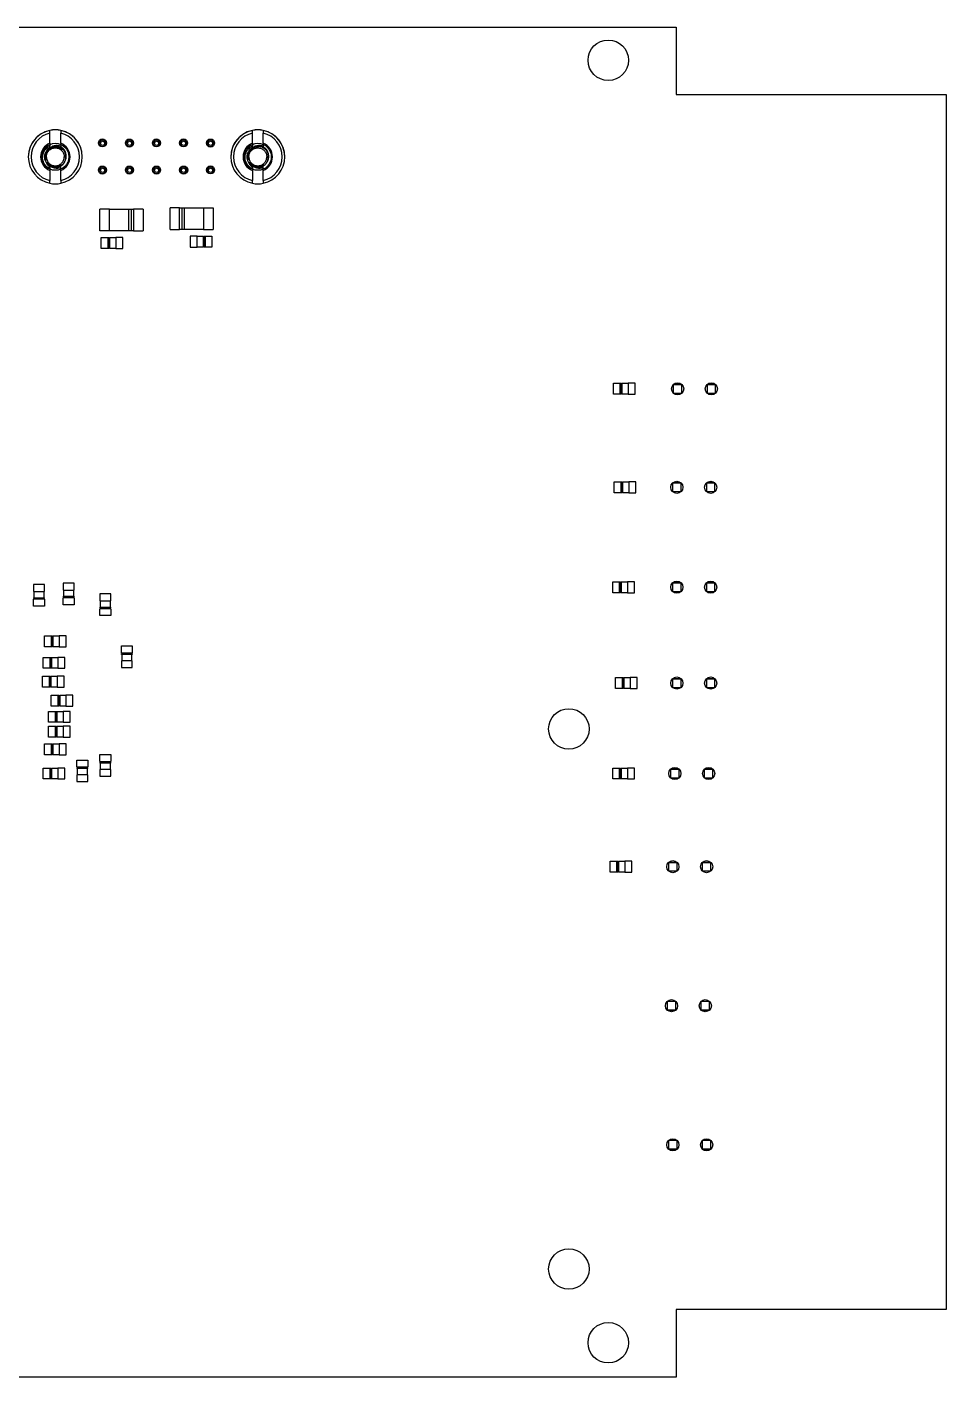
# Model space of a CAD drawing. Header units: millimetres. Extents: x -3 to 395, y 18 to 269.
# Drawn here: x 326.5 to 394.6, y 168.6 to 268.6 of the extents above; entities that cross this region are included whole.
import ezdxf

# ---------------------------------------------------------------- set-up
doc = ezdxf.new("R2010")
doc.units = ezdxf.units.MM

msp = doc.modelspace()

# ---------------------------------------------------------------- linework, layer by layer
at = {"color": 7, "linetype": 'Continuous', "lineweight": 25}
for p, q in [((294.626, 268.552), (374.625, 268.552)), ((374.625, 268.552), (374.625, 263.552)), ((374.625, 263.552), (394.625, 263.552)), ((394.625, 263.552), (394.625, 173.553)), ((328.241, 260.69), (328.241, 260.895)), ((328.241, 259.949), (328.241, 260.69)), ((329.041, 260.895), (329.041, 260.69)), ((329.041, 259.949), (329.041, 260.69)), ((343.241, 260.69), (343.241, 260.895)), ((343.241, 259.949), (343.241, 260.69)), ((344.041, 260.895), (344.041, 260.69)), ((344.041, 259.949), (344.041, 260.69)), ((327.92, 258.935), (327.923, 258.999)), ((327.949, 259.627), (328.082, 259.494)), ((328.045, 259.442), (328.097, 259.493)), ((328.082, 259.494), (328.241, 259.616)), ((328.111, 259.506), (328.177, 259.567)), ((328.241, 259.949), (328.241, 259.734)), ((328.246, 259.612), (328.382, 259.672)), ((329.041, 259.949), (329.041, 259.691)), ((329.041, 259.616), (329.041, 259.685)), ((342.92, 258.935), (342.923, 258.999)), ((343.045, 259.442), (343.097, 259.493)), ((343.082, 259.494), (343.241, 259.616)), ((343.111, 259.506), (343.177, 259.567)), ((343.241, 259.949), (343.241, 259.734)), ((343.246, 259.612), (343.382, 259.672)), ((343.641, 259.656), (343.688, 259.654)), ((344.041, 259.949), (344.041, 259.691)), ((344.041, 259.616), (344.041, 259.685)), ((327.955, 258.712), (327.921, 258.891)), ((327.925, 258.851), (327.958, 258.704)), ((328.241, 258.042), (328.11, 258.113)), ((328.241, 258.157), (328.241, 258.254)), ((328.241, 258.157), (328.241, 258.042)), ((328.241, 258.042), (328.241, 257.921)), ((329.041, 257.921), (329.041, 258.254)), ((342.955, 258.712), (342.921, 258.891)), ((342.925, 258.851), (342.958, 258.704)), ((343.241, 258.042), (343.11, 258.113)), ((343.241, 258.157), (343.241, 258.254)), ((343.241, 258.157), (343.241, 258.042)), ((343.241, 258.042), (343.241, 257.921)), ((344.041, 257.921), (344.041, 258.254)), ((328.241, 257.921), (328.241, 257.18)), ((328.241, 256.975), (328.241, 257.18)), ((329.041, 257.18), (329.041, 257.921)), ((329.041, 257.18), (329.041, 256.975)), ((343.241, 257.921), (343.241, 257.18)), ((343.241, 256.975), (343.241, 257.18)), ((344.041, 257.18), (344.041, 257.921)), ((344.041, 257.18), (344.041, 256.975)), ((332.652, 255.055), (331.941, 255.055)), ((331.941, 253.455), (331.941, 255.055)), ((332.652, 253.455), (332.652, 255.055)), ((334.074, 255.03), (332.652, 255.03)), ((334.074, 255.032), (334.074, 253.478)), ((334.252, 255.032), (334.074, 255.032)), ((334.252, 255.032), (334.252, 253.478)), ((334.43, 255.03), (334.252, 255.03)), ((335.141, 255.055), (334.43, 255.055)), ((334.43, 255.055), (334.43, 253.455)), ((335.141, 255.055), (335.141, 253.455)), ((337.852, 255.155), (337.141, 255.155)), ((337.141, 253.555), (337.141, 255.155)), ((337.852, 253.555), (337.852, 255.155)), ((338.03, 255.13), (337.852, 255.13)), ((338.208, 255.132), (338.03, 255.132)), ((338.03, 253.578), (338.03, 255.132)), ((338.208, 253.578), (338.208, 255.132)), ((339.63, 255.13), (338.208, 255.13)), ((339.63, 255.155), (339.63, 253.555)), ((339.63, 255.155), (340.341, 255.155)), ((340.341, 255.155), (340.341, 253.555)), ((332.652, 253.455), (331.941, 253.455)), ((332.652, 253.48), (334.074, 253.48)), ((334.074, 253.478), (334.252, 253.478)), ((334.252, 253.48), (334.43, 253.48)), ((334.43, 253.455), (335.141, 253.455)), ((337.141, 253.555), (337.852, 253.555)), ((337.852, 253.58), (338.03, 253.58)), ((338.03, 253.578), (338.208, 253.578)), ((338.208, 253.58), (339.63, 253.58)), ((338.641, 253.061), (338.641, 252.249)), ((339.149, 253.061), (338.641, 253.061)), ((339.149, 252.249), (339.149, 253.061)), ((339.616, 253.036), (339.149, 253.036)), ((339.616, 253.039), (339.675, 253.039)), ((339.616, 252.271), (339.616, 253.039)), ((339.63, 253.555), (340.341, 253.555)), ((339.675, 253.039), (339.675, 252.271)), ((339.733, 253.036), (339.675, 253.036)), ((339.733, 253.061), (339.733, 252.249)), ((339.733, 253.061), (340.241, 253.061)), ((340.241, 253.061), (340.241, 252.249)), ((332.041, 252.149), (332.041, 252.961)), ((332.041, 252.961), (332.549, 252.961)), ((332.549, 252.149), (332.041, 252.149)), ((332.549, 252.149), (332.549, 252.961)), ((332.607, 252.936), (332.549, 252.936)), ((332.549, 252.174), (332.607, 252.174)), ((332.607, 252.171), (332.607, 252.939)), ((332.607, 252.939), (332.666, 252.939)), ((332.666, 252.171), (332.607, 252.171)), ((332.666, 252.939), (332.666, 252.171)), ((333.133, 252.936), (332.666, 252.936)), ((332.666, 252.174), (333.133, 252.174)), ((333.641, 252.961), (333.133, 252.961)), ((333.133, 252.961), (333.133, 252.149)), ((333.133, 252.149), (333.641, 252.149)), ((333.641, 252.149), (333.641, 252.961)), ((338.641, 252.249), (339.149, 252.249)), ((339.149, 252.274), (339.616, 252.274)), ((339.675, 252.271), (339.616, 252.271)), ((339.675, 252.274), (339.733, 252.274)), ((340.241, 252.249), (339.733, 252.249)), ((369.988, 242.161), (370.496, 242.161)), ((369.988, 241.349), (369.988, 242.161)), ((370.496, 241.349), (370.496, 242.161)), ((370.554, 242.136), (370.496, 242.136)), ((370.554, 241.371), (370.554, 242.139)), ((370.554, 242.139), (370.613, 242.139)), ((370.613, 242.139), (370.613, 241.371)), ((371.08, 242.136), (370.613, 242.136)), ((371.588, 242.161), (371.08, 242.161)), ((371.08, 242.161), (371.08, 241.349)), ((371.588, 241.349), (371.588, 242.161)), ((374.421, 242.075), (374.421, 241.435)), ((375.061, 242.075), (374.421, 242.075)), ((374.424, 242.075), (375.057, 242.075)), ((375.061, 241.435), (375.061, 242.075)), ((376.921, 242.075), (376.921, 241.435)), ((377.561, 242.075), (376.921, 242.075)), ((376.924, 242.075), (377.557, 242.075)), ((377.561, 241.435), (377.561, 242.075)), ((370.496, 241.349), (369.988, 241.349)), ((370.496, 241.374), (370.554, 241.374)), ((370.613, 241.371), (370.554, 241.371)), ((370.613, 241.374), (371.08, 241.374)), ((371.08, 241.349), (371.588, 241.349)), ((374.421, 241.435), (375.061, 241.435)), ((376.921, 241.435), (377.561, 241.435)), ((370.041, 234.861), (370.549, 234.861)), ((370.041, 234.049), (370.041, 234.861)), ((370.549, 234.049), (370.041, 234.049)), ((370.549, 234.049), (370.549, 234.861)), ((370.607, 234.836), (370.549, 234.836)), ((370.549, 234.074), (370.607, 234.074)), ((370.607, 234.839), (370.666, 234.839)), ((370.607, 234.071), (370.607, 234.839)), ((370.666, 234.071), (370.607, 234.071)), ((370.666, 234.839), (370.666, 234.071)), ((371.133, 234.836), (370.666, 234.836)), ((370.666, 234.074), (371.133, 234.074)), ((371.641, 234.861), (371.133, 234.861)), ((371.133, 234.861), (371.133, 234.049)), ((371.133, 234.049), (371.641, 234.049)), ((371.641, 234.049), (371.641, 234.861)), ((375.011, 234.775), (374.371, 234.775)), ((374.371, 234.775), (374.371, 234.135)), ((374.371, 234.135), (375.011, 234.135)), ((374.374, 234.775), (375.007, 234.775)), ((375.011, 234.135), (375.011, 234.775)), ((376.871, 234.775), (376.871, 234.135)), ((377.511, 234.775), (376.871, 234.775)), ((376.871, 234.135), (377.511, 234.135)), ((376.874, 234.775), (377.507, 234.775)), ((377.511, 234.135), (377.511, 234.775)), ((327.035, 227.255), (327.035, 226.747)), ((327.847, 227.255), (327.035, 227.255)), ((327.847, 226.747), (327.847, 227.255)), ((329.235, 227.355), (329.235, 226.847)), ((330.047, 227.355), (329.235, 227.355)), ((330.047, 226.847), (330.047, 227.355)), ((369.941, 226.649), (369.941, 227.461)), ((369.941, 227.461), (370.449, 227.461)), ((370.449, 226.649), (370.449, 227.461)), ((370.507, 227.436), (370.449, 227.436)), ((370.507, 227.439), (370.566, 227.439)), ((370.507, 226.671), (370.507, 227.439)), ((370.566, 227.439), (370.566, 226.671)), ((371.033, 227.436), (370.566, 227.436)), ((371.541, 227.461), (371.033, 227.461)), ((371.033, 227.461), (371.033, 226.649)), ((371.541, 226.649), (371.541, 227.461)), ((374.371, 227.375), (374.371, 226.735)), ((375.011, 227.375), (374.371, 227.375)), ((374.374, 227.375), (375.007, 227.375)), ((375.011, 226.735), (375.011, 227.375)), ((377.511, 227.375), (376.871, 227.375)), ((376.871, 227.375), (376.871, 226.735)), ((376.874, 227.375), (377.507, 227.375)), ((377.511, 226.735), (377.511, 227.375)), ((327.035, 226.747), (327.847, 226.747)), ((327.847, 226.163), (327.035, 226.163)), ((327.035, 225.655), (327.035, 226.163)), ((327.057, 226.221), (327.057, 226.28)), ((327.057, 226.28), (327.825, 226.28)), ((327.057, 226.28), (327.06, 226.28)), ((327.825, 226.221), (327.057, 226.221)), ((327.057, 226.221), (327.06, 226.221)), ((327.06, 226.747), (327.06, 226.28)), ((327.06, 226.221), (327.06, 226.163)), ((327.822, 226.28), (327.822, 226.747)), ((327.822, 226.163), (327.822, 226.221)), ((327.825, 226.28), (327.825, 226.221)), ((327.847, 226.163), (327.847, 225.655)), ((329.235, 226.847), (330.047, 226.847)), ((330.047, 226.263), (329.235, 226.263)), ((329.235, 225.755), (329.235, 226.263)), ((329.257, 226.321), (329.257, 226.38)), ((329.257, 226.38), (330.025, 226.38)), ((329.257, 226.38), (329.26, 226.38)), ((330.025, 226.321), (329.257, 226.321)), ((329.257, 226.321), (329.26, 226.321)), ((329.26, 226.847), (329.26, 226.38)), ((329.26, 226.321), (329.26, 226.263)), ((330.022, 226.38), (330.022, 226.847)), ((330.022, 226.263), (330.022, 226.321)), ((330.025, 226.38), (330.025, 226.321)), ((330.047, 226.263), (330.047, 225.755)), ((331.935, 226.555), (331.935, 226.047)), ((332.747, 226.555), (331.935, 226.555)), ((331.935, 226.047), (332.747, 226.047)), ((331.96, 226.047), (331.96, 225.58)), ((332.722, 225.58), (332.722, 226.047)), ((332.747, 226.047), (332.747, 226.555)), ((370.449, 226.649), (369.941, 226.649)), ((370.449, 226.674), (370.507, 226.674)), ((370.566, 226.671), (370.507, 226.671)), ((370.566, 226.674), (371.033, 226.674)), ((371.033, 226.649), (371.541, 226.649)), ((374.371, 226.735), (375.011, 226.735)), ((376.871, 226.735), (377.511, 226.735)), ((327.847, 225.655), (327.035, 225.655)), ((330.047, 225.755), (329.235, 225.755)), ((332.747, 225.463), (331.935, 225.463)), ((331.935, 224.955), (331.935, 225.463)), ((331.957, 225.521), (331.957, 225.58)), ((331.957, 225.58), (332.725, 225.58)), ((331.957, 225.58), (331.96, 225.58)), ((332.725, 225.521), (331.957, 225.521)), ((331.957, 225.521), (331.96, 225.521)), ((331.96, 225.521), (331.96, 225.463)), ((332.722, 225.463), (332.722, 225.521)), ((332.725, 225.58), (332.725, 225.521)), ((332.747, 225.463), (332.747, 224.955)), ((332.747, 224.955), (331.935, 224.955)), ((327.841, 223.461), (328.349, 223.461)), ((327.841, 222.649), (327.841, 223.461)), ((328.349, 222.649), (328.349, 223.461)), ((328.407, 223.436), (328.349, 223.436)), ((328.407, 222.671), (328.407, 223.439)), ((328.407, 223.439), (328.466, 223.439)), ((328.466, 223.439), (328.466, 222.671)), ((328.933, 223.436), (328.466, 223.436)), ((329.441, 223.461), (328.933, 223.461)), ((328.933, 223.461), (328.933, 222.649)), ((329.441, 222.649), (329.441, 223.461)), ((328.349, 222.649), (327.841, 222.649)), ((328.349, 222.674), (328.407, 222.674)), ((328.466, 222.671), (328.407, 222.671)), ((328.466, 222.674), (328.933, 222.674)), ((328.933, 222.649), (329.441, 222.649)), ((333.535, 222.703), (334.347, 222.703)), ((333.535, 222.195), (333.535, 222.703)), ((333.535, 222.195), (334.347, 222.195)), ((333.557, 222.137), (334.325, 222.137)), ((333.557, 222.078), (333.557, 222.137)), ((334.325, 222.078), (333.557, 222.078)), ((333.56, 222.195), (333.56, 222.137)), ((333.56, 222.078), (333.56, 221.611)), ((334.322, 222.137), (334.322, 222.195)), ((334.325, 222.137), (334.322, 222.137)), ((334.322, 221.611), (334.322, 222.078)), ((334.325, 222.078), (334.322, 222.078)), ((334.325, 222.137), (334.325, 222.078)), ((334.347, 222.703), (334.347, 222.195)), ((327.741, 221.861), (328.249, 221.861)), ((327.741, 221.049), (327.741, 221.861)), ((328.249, 221.049), (327.741, 221.049)), ((328.249, 221.049), (328.249, 221.861)), ((328.307, 221.836), (328.249, 221.836)), ((328.249, 221.074), (328.307, 221.074)), ((328.307, 221.839), (328.366, 221.839)), ((328.307, 221.071), (328.307, 221.839)), ((328.366, 221.071), (328.307, 221.071)), ((328.366, 221.839), (328.366, 221.071)), ((328.833, 221.836), (328.366, 221.836)), ((328.366, 221.074), (328.833, 221.074)), ((329.341, 221.861), (328.833, 221.861)), ((328.833, 221.861), (328.833, 221.049)), ((328.833, 221.836), (328.833, 221.836)), ((328.833, 221.049), (329.341, 221.049)), ((329.341, 221.049), (329.341, 221.861)), ((334.347, 221.611), (333.535, 221.611)), ((333.535, 221.611), (333.535, 221.103)), ((333.535, 221.103), (334.347, 221.103)), ((334.347, 221.103), (334.347, 221.611)), ((327.693, 219.649), (327.693, 220.461)), ((327.693, 220.461), (328.201, 220.461)), ((328.201, 219.649), (328.201, 220.461)), ((328.259, 220.436), (328.201, 220.436)), ((328.259, 220.439), (328.318, 220.439)), ((328.259, 219.671), (328.259, 220.439)), ((328.318, 220.439), (328.318, 219.671)), ((328.785, 220.436), (328.318, 220.436)), ((329.293, 220.461), (328.785, 220.461)), ((328.785, 220.461), (328.785, 219.649)), ((329.293, 219.649), (329.293, 220.461)), ((370.141, 219.549), (370.141, 220.361)), ((370.141, 220.361), (370.649, 220.361)), ((370.649, 219.549), (370.649, 220.361)), ((370.707, 220.336), (370.649, 220.336)), ((370.707, 219.571), (370.707, 220.339)), ((370.707, 220.339), (370.766, 220.339)), ((370.766, 220.339), (370.766, 219.571)), ((371.233, 220.336), (370.766, 220.336)), ((371.741, 220.361), (371.233, 220.361)), ((371.233, 220.361), (371.233, 219.549)), ((371.741, 219.549), (371.741, 220.361)), ((375.011, 220.275), (374.371, 220.275)), ((374.371, 220.275), (374.371, 219.635)), ((374.374, 220.275), (375.007, 220.275)), ((375.011, 219.635), (375.011, 220.275)), ((377.511, 220.275), (376.871, 220.275)), ((376.871, 220.275), (376.871, 219.635)), ((376.874, 220.275), (377.507, 220.275)), ((377.511, 219.635), (377.511, 220.275)), ((328.201, 219.649), (327.693, 219.649)), ((328.201, 219.674), (328.259, 219.674)), ((328.318, 219.671), (328.259, 219.671)), ((328.318, 219.674), (328.785, 219.674)), ((328.341, 218.249), (328.341, 219.061)), ((328.341, 219.061), (328.849, 219.061)), ((328.785, 219.649), (329.293, 219.649)), ((328.849, 218.249), (328.849, 219.061)), ((328.907, 219.036), (328.849, 219.036)), ((328.907, 218.271), (328.907, 219.039)), ((328.907, 219.039), (328.966, 219.039)), ((328.966, 219.039), (328.966, 218.271)), ((329.433, 219.036), (328.966, 219.036)), ((329.941, 219.061), (329.433, 219.061)), ((329.433, 219.061), (329.433, 218.249)), ((329.941, 218.249), (329.941, 219.061)), ((370.649, 219.549), (370.141, 219.549)), ((370.649, 219.574), (370.707, 219.574)), ((370.766, 219.571), (370.707, 219.571)), ((370.766, 219.574), (371.233, 219.574)), ((371.233, 219.549), (371.741, 219.549)), ((374.371, 219.635), (375.011, 219.635)), ((376.871, 219.635), (377.511, 219.635)), ((328.849, 218.249), (328.341, 218.249)), ((328.849, 218.274), (328.907, 218.274)), ((328.966, 218.271), (328.907, 218.271)), ((328.966, 218.274), (329.433, 218.274)), ((329.433, 218.249), (329.941, 218.249)), ((328.141, 217.861), (328.649, 217.861)), ((328.141, 217.049), (328.141, 217.861)), ((328.649, 217.049), (328.141, 217.049)), ((328.649, 217.049), (328.649, 217.861)), ((328.707, 217.836), (328.649, 217.836)), ((328.649, 217.074), (328.707, 217.074)), ((328.707, 217.071), (328.707, 217.839)), ((328.707, 217.839), (328.766, 217.839)), ((328.766, 217.071), (328.707, 217.071)), ((328.766, 217.839), (328.766, 217.071)), ((329.233, 217.836), (328.766, 217.836)), ((328.766, 217.074), (329.233, 217.074)), ((329.741, 217.861), (329.233, 217.861)), ((329.233, 217.861), (329.233, 217.049)), ((329.233, 217.049), (329.741, 217.049)), ((329.741, 217.049), (329.741, 217.861)), ((328.141, 215.949), (328.141, 216.761)), ((328.141, 216.761), (328.649, 216.761)), ((328.649, 215.949), (328.649, 216.761)), ((328.707, 216.736), (328.649, 216.736)), ((328.707, 216.739), (328.766, 216.739)), ((328.707, 215.971), (328.707, 216.739)), ((328.766, 216.739), (328.766, 215.971)), ((329.233, 216.736), (328.766, 216.736)), ((329.741, 216.761), (329.233, 216.761)), ((329.233, 216.761), (329.233, 215.949)), ((329.741, 215.949), (329.741, 216.761)), ((327.841, 214.649), (327.841, 215.461)), ((327.841, 215.461), (328.349, 215.461)), ((328.649, 215.949), (328.141, 215.949)), ((328.349, 214.649), (328.349, 215.461)), ((328.407, 215.436), (328.349, 215.436)), ((328.407, 215.439), (328.466, 215.439)), ((328.407, 214.671), (328.407, 215.439)), ((328.466, 215.439), (328.466, 214.671)), ((328.933, 215.436), (328.466, 215.436)), ((328.649, 215.974), (328.707, 215.974)), ((328.766, 215.971), (328.707, 215.971)), ((328.766, 215.974), (329.233, 215.974)), ((329.441, 215.461), (328.933, 215.461)), ((328.933, 215.461), (328.933, 214.649)), ((329.233, 215.949), (329.741, 215.949)), ((329.441, 214.649), (329.441, 215.461)), ((328.349, 214.649), (327.841, 214.649)), ((328.349, 214.674), (328.407, 214.674)), ((328.466, 214.671), (328.407, 214.671)), ((328.466, 214.674), (328.933, 214.674)), ((328.933, 214.649), (329.441, 214.649)), ((330.235, 214.255), (331.047, 214.255)), ((330.235, 213.747), (330.235, 214.255)), ((331.047, 214.255), (331.047, 213.747)), ((331.935, 214.655), (332.747, 214.655)), ((331.935, 214.147), (331.935, 214.655)), ((331.935, 214.147), (332.747, 214.147)), ((331.957, 214.089), (332.725, 214.089)), ((331.957, 214.03), (331.957, 214.089)), ((332.725, 214.03), (331.957, 214.03)), ((331.96, 214.147), (331.96, 214.089)), ((331.96, 214.03), (331.96, 213.563)), ((332.722, 214.089), (332.722, 214.147)), ((332.725, 214.089), (332.722, 214.089)), ((332.722, 213.563), (332.722, 214.03)), ((332.725, 214.03), (332.722, 214.03)), ((332.725, 214.089), (332.725, 214.03)), ((332.747, 214.655), (332.747, 214.147)), ((327.741, 212.849), (327.741, 213.661)), ((327.741, 213.661), (328.249, 213.661)), ((328.249, 212.849), (328.249, 213.661)), ((328.307, 213.636), (328.249, 213.636)), ((328.307, 212.871), (328.307, 213.639)), ((328.307, 213.639), (328.366, 213.639)), ((328.366, 213.639), (328.366, 212.871)), ((328.833, 213.636), (328.366, 213.636)), ((329.341, 213.661), (328.833, 213.661)), ((328.833, 213.661), (328.833, 212.849)), ((329.341, 212.849), (329.341, 213.661)), ((330.235, 213.747), (331.047, 213.747)), ((331.047, 213.163), (330.235, 213.163)), ((330.235, 213.163), (330.235, 212.655)), ((330.257, 213.689), (331.025, 213.689)), ((330.257, 213.63), (330.257, 213.689)), ((331.025, 213.63), (330.257, 213.63)), ((330.26, 213.747), (330.26, 213.689)), ((330.26, 213.63), (330.26, 213.163)), ((331.022, 213.689), (331.022, 213.747)), ((331.025, 213.689), (331.022, 213.689)), ((331.022, 213.163), (331.022, 213.63)), ((331.025, 213.63), (331.022, 213.63)), ((331.025, 213.689), (331.025, 213.63)), ((331.047, 212.655), (331.047, 213.163)), ((332.747, 213.563), (331.935, 213.563)), ((331.935, 213.563), (331.935, 213.055)), ((331.935, 213.055), (332.747, 213.055)), ((332.747, 213.055), (332.747, 213.563)), ((369.941, 212.849), (369.941, 213.661)), ((369.941, 213.661), (370.449, 213.661)), ((370.449, 212.849), (370.449, 213.661)), ((370.507, 213.636), (370.449, 213.636)), ((370.507, 213.639), (370.566, 213.639)), ((370.507, 212.871), (370.507, 213.639)), ((370.566, 213.639), (370.566, 212.871)), ((371.033, 213.636), (370.566, 213.636)), ((371.541, 213.661), (371.033, 213.661)), ((371.033, 213.661), (371.033, 212.849)), ((371.541, 212.849), (371.541, 213.661)), ((374.221, 213.575), (374.221, 212.935)), ((374.861, 213.575), (374.221, 213.575)), ((374.224, 213.575), (374.857, 213.575)), ((374.861, 212.935), (374.861, 213.575)), ((377.361, 213.575), (376.721, 213.575)), ((376.721, 213.575), (376.721, 212.935)), ((376.724, 213.575), (377.357, 213.575)), ((377.361, 212.935), (377.361, 213.575)), ((328.249, 212.849), (327.741, 212.849)), ((328.249, 212.874), (328.307, 212.874)), ((328.366, 212.871), (328.307, 212.871)), ((328.366, 212.874), (328.833, 212.874)), ((328.833, 212.849), (329.341, 212.849)), ((330.235, 212.655), (331.047, 212.655)), ((370.449, 212.849), (369.941, 212.849)), ((370.449, 212.874), (370.507, 212.874)), ((370.566, 212.871), (370.507, 212.871)), ((370.566, 212.874), (371.033, 212.874)), ((371.033, 212.849), (371.541, 212.849)), ((374.221, 212.935), (374.861, 212.935)), ((376.721, 212.935), (377.361, 212.935)), ((369.741, 205.949), (369.741, 206.761)), ((369.741, 206.761), (370.249, 206.761)), ((370.249, 205.949), (370.249, 206.761)), ((370.307, 206.736), (370.249, 206.736)), ((370.307, 206.739), (370.366, 206.739)), ((370.307, 205.971), (370.307, 206.739)), ((370.366, 206.739), (370.366, 205.971)), ((370.833, 206.736), (370.366, 206.736)), ((371.341, 206.761), (370.833, 206.761)), ((370.833, 206.761), (370.833, 205.949)), ((371.341, 205.949), (371.341, 206.761)), ((374.711, 206.675), (374.071, 206.675)), ((374.071, 206.675), (374.071, 206.035)), ((374.071, 206.035), (374.711, 206.035)), ((374.074, 206.675), (374.707, 206.675)), ((374.711, 206.035), (374.711, 206.675)), ((377.211, 206.675), (376.571, 206.675)), ((376.571, 206.675), (376.571, 206.035)), ((376.571, 206.035), (377.211, 206.035)), ((376.574, 206.675), (377.207, 206.675)), ((377.211, 206.035), (377.211, 206.675)), ((370.249, 205.949), (369.741, 205.949)), ((370.249, 205.974), (370.307, 205.974)), ((370.366, 205.971), (370.307, 205.971)), ((370.366, 205.974), (370.833, 205.974)), ((370.833, 205.949), (371.341, 205.949)), ((374.611, 196.375), (373.971, 196.375)), ((373.971, 196.375), (373.971, 195.735)), ((374.611, 195.735), (374.611, 196.375)), ((377.111, 196.375), (376.471, 196.375)), ((376.471, 196.375), (376.471, 195.735)), ((377.111, 195.735), (377.111, 196.375)), ((373.971, 195.735), (374.611, 195.735)), ((374.607, 195.735), (373.974, 195.735)), ((376.471, 195.735), (377.111, 195.735)), ((377.107, 195.735), (376.474, 195.735)), ((374.711, 186.075), (374.071, 186.075)), ((374.071, 186.075), (374.071, 185.435)), ((374.711, 185.435), (374.711, 186.075)), ((377.211, 186.075), (376.571, 186.075)), ((376.571, 186.075), (376.571, 185.435)), ((377.211, 185.435), (377.211, 186.075)), ((374.071, 185.435), (374.711, 185.435)), ((374.707, 185.435), (374.074, 185.435)), ((376.571, 185.435), (377.211, 185.435)), ((377.207, 185.435), (376.574, 185.435)), ((374.625, 173.553), (374.625, 168.553)), ((394.625, 173.553), (374.625, 173.553)), ((374.625, 168.553), (294.626, 168.553))]:
    msp.add_line(p, q, dxfattribs=at)
at = {"color": 7, "linetype": 'Continuous', "lineweight": 25, "flags": 128}
for points in [[(327.949, 259.627), (327.949, 259.627)], [(328.159, 259.472), (328.365, 259.601), (328.641, 259.656)], [(342.949, 259.627), (342.949, 259.627)], [(342.949, 259.627), (343.016, 259.56), (343.082, 259.494)], [(343.159, 259.472), (343.365, 259.601), (343.641, 259.656)], [(329.361, 258.961), (329.362, 258.935), (329.359, 258.871)], [(344.361, 258.961), (344.362, 258.935), (344.359, 258.871)]]:
    msp.add_lwpolyline(points, dxfattribs=at)
at = {"color": 7, "linetype": 'Continuous', "lineweight": 25}
for centre, radius in [((369.607, 266.088), 1.5), ((332.131, 259.965), 0.3), ((332.141, 259.935), 0.249), ((332.141, 259.935), 0.151), ((334.131, 259.955), 0.3), ((334.141, 259.935), 0.255), ((334.141, 259.935), 0.249), ((334.141, 259.935), 0.151), ((336.131, 259.965), 0.3), ((336.141, 259.935), 0.249), ((336.141, 259.935), 0.151), ((338.141, 259.965), 0.3), ((338.141, 259.935), 0.249), ((338.141, 259.935), 0.151), ((340.141, 259.955), 0.3), ((340.141, 259.935), 0.249), ((340.141, 259.935), 0.151), ((328.641, 258.935), 1), ((343.641, 258.935), 1), ((332.131, 257.955), 0.3), ((332.141, 257.935), 0.249), ((332.141, 257.935), 0.151), ((334.131, 257.955), 0.3), ((334.141, 257.935), 0.249), ((334.141, 257.935), 0.151), ((336.141, 257.955), 0.3), ((336.141, 257.935), 0.249), ((336.141, 257.935), 0.151), ((338.151, 257.955), 0.3), ((338.141, 257.935), 0.249), ((338.141, 257.935), 0.151), ((340.141, 257.965), 0.3), ((340.141, 257.935), 0.249), ((340.141, 257.935), 0.151), ((374.741, 241.755), 0.45), ((377.241, 241.755), 0.45), ((374.691, 234.455), 0.45), ((377.191, 234.455), 0.45), ((374.691, 227.055), 0.45), ((377.191, 227.055), 0.45), ((374.691, 219.955), 0.45), ((377.191, 219.955), 0.45), ((366.686, 216.558), 1.5), ((374.541, 213.255), 0.45), ((377.041, 213.255), 0.45), ((374.391, 206.355), 0.45), ((376.891, 206.355), 0.45), ((374.291, 196.055), 0.45), ((376.791, 196.055), 0.45), ((374.391, 185.755), 0.45), ((376.891, 185.755), 0.45), ((366.686, 176.553), 1.5), ((369.607, 171.092), 1.5)]:
    msp.add_circle(centre, radius, dxfattribs=at)
for centre, radius, start, end in [((328.641, 258.935), 2, 359.99999, 179.99999), ((328.641, 258.935), 2, 101.53695, 258.46304), ((328.641, 258.935), 1.8, 102.83958, 257.16041), ((328.641, 258.935), 2, 78.46304, 101.53695), ((328.641, 258.935), 2, 281.53695, 78.46304), ((328.641, 258.935), 1.8, 282.83958, 77.16041), ((332.141, 259.935), 0.249, 359.99999, 179.99999), ((334.141, 259.935), 0.249, 359.99999, 179.99999), ((336.141, 259.935), 0.255, 359.99999, 179.99999), ((336.141, 259.935), 0.249, 359.99999, 179.99999), ((338.141, 259.935), 0.255, 359.99999, 179.99999), ((338.141, 259.935), 0.249, 359.99999, 179.99999), ((340.141, 259.935), 0.255, 359.99999, 179.99999), ((340.141, 259.935), 0.249, 359.99999, 179.99999), ((343.641, 258.935), 2, 359.99999, 179.99999), ((343.641, 258.935), 2, 101.53695, 258.46304), ((343.641, 258.935), 1.8, 102.83958, 257.16041), ((343.641, 258.935), 2, 78.46304, 101.53695), ((343.641, 258.935), 2, 281.53695, 78.46304), ((343.641, 258.935), 1.8, 282.83958, 77.16041), ((328.641, 258.935), 1.09, 111.52902, 248.47097), ((328.641, 258.935), 0.721, 44.08663, 89.99999), ((328.641, 258.935), 1.09, 291.52902, 68.47097), ((343.641, 258.935), 1.09, 111.52902, 248.47097), ((343.641, 258.935), 1.09, 291.52902, 68.47097), ((328.641, 258.935), 0.79, 210.44747, 239.58037), ((328.641, 258.935), 0.721, 210.58343, 308.89703), ((328.641, 258.935), 0.79, 300.41962, 329.55252), ((332.141, 257.935), 0.249, 359.99999, 179.99999), ((334.141, 257.935), 0.249, 359.99999, 179.99999), ((336.141, 257.935), 0.249, 359.99999, 179.99999), ((338.141, 257.935), 0.255, 359.99999, 179.99999), ((338.141, 257.935), 0.249, 359.99999, 179.99999), ((340.141, 257.935), 0.249, 359.99999, 179.99999), ((343.641, 258.935), 0.79, 210.44747, 239.58037), ((343.641, 258.935), 0.721, 210.58343, 308.89703), ((343.641, 258.935), 0.79, 300.41962, 329.55252), ((328.641, 258.935), 2, 258.46304, 281.53695), ((343.641, 258.935), 2, 258.46304, 281.53695)]:
    msp.add_arc(centre, radius, start, end, dxfattribs=at)
for points, knots in [([(328.241, 258.042), (328.171, 258.079), (328.032, 258.154), (327.864, 258.325), (327.74, 258.528), (327.669, 258.756), (327.654, 258.995), (327.701, 259.226), (327.757, 259.381), (327.807, 259.446), (327.809, 259.448)], [0, 0, 0, 0, 0.142135, 0.284222, 0.426335, 0.568448, 0.71056, 0.852676, 0.994763, 1, 1, 1, 1]), ([(327.668, 258.854), (327.665, 258.919), (327.66, 259.057), (327.712, 259.263), (327.805, 259.463), (327.901, 259.572), (327.949, 259.627)], [0, 0, 0, 0, 0.2299644, 0.4866493, 0.7432919, 1, 1, 1, 1]), ([(328.11, 258.113), (328.054, 258.159), (327.941, 258.249), (327.817, 258.428), (327.733, 258.625), (327.696, 258.834), (327.706, 259.045), (327.762, 259.245), (327.858, 259.429), (327.953, 259.527), (328, 259.576)], [0, 0, 0, 0, 0.129161, 0.257131, 0.383914, 0.509507, 0.633914, 0.757129, 0.879158, 1, 1, 1, 1]), ([(327.96, 258.535), (327.923, 258.614), (327.849, 258.772), (327.845, 259.037), (327.916, 259.292), (328.027, 259.426), (328.082, 259.494)], [0, 0, 0, 0, 0.250001, 0.500003, 0.750001, 1, 1, 1, 1]), ([(328.299, 259.625), (328.228, 259.58), (328.074, 259.482), (327.926, 259.229), (327.913, 259.032), (327.907, 258.935)], [0, 0, 0, 0, 0.297921, 0.652648, 1, 1, 1, 1]), ([(328.282, 259.549), (328.247, 259.53), (328.14, 259.475), (328.017, 259.313), (327.927, 259.118), (327.929, 258.986), (327.929, 258.935)], [0, 0, 0, 0, 0.159055, 0.477049, 0.795207, 1, 1, 1, 1]), ([(327.974, 258.935), (327.984, 259.022), (328.004, 259.197), (328.158, 259.419), (328.379, 259.567), (328.641, 259.619), (328.903, 259.567), (329.123, 259.419), (329.278, 259.197), (329.298, 259.022), (329.308, 258.935)], [0, 0, 0, 0, 0.124999, 0.250001, 0.374999, 0.499998, 0.625001, 0.749999, 0.875001, 1, 1, 1, 1]), ([(328, 259.576), (328.065, 259.628), (328.141, 259.688), (328.228, 259.728), (328.241, 259.734)], [0, 0, 0, 0, 0.85742, 1, 1, 1, 1]), ([(328.241, 259.616), (328.311, 259.662), (328.456, 259.756), (328.723, 259.804), (328.923, 259.78), (329.027, 259.745), (329.041, 259.74)], [0, 0, 0, 0, 0.2954588, 0.6099939, 0.9469608, 1, 1, 1, 1]), ([(328.241, 259.616), (328.241, 259.652), (328.241, 259.69), (328.241, 259.727), (328.241, 259.73)], [0, 0, 0, 0, 0.937238, 1, 1, 1, 1]), ([(328.241, 259.616), (328.316, 259.652), (328.473, 259.725), (328.738, 259.732), (328.978, 259.669), (329.096, 259.572), (329.145, 259.531)], [0, 0, 0, 0, 0.255668, 0.530387, 0.805134, 1, 1, 1, 1]), ([(329.322, 258.535), (329.361, 258.608), (329.442, 258.761), (329.466, 259.029), (329.403, 259.297), (329.259, 259.534), (329.112, 259.639), (329.041, 259.691)], [0, 0, 0, 0, 0.187385, 0.388172, 0.594155, 0.801705, 1, 1, 1, 1]), ([(329.377, 258.656), (329.4, 258.735), (329.449, 258.901), (329.411, 259.166), (329.292, 259.408), (329.149, 259.55), (329.057, 259.606), (329.041, 259.616)], [0, 0, 0, 0, 0.224059, 0.465384, 0.706669, 0.947986, 1, 1, 1, 1]), ([(343.241, 258.042), (343.171, 258.079), (343.032, 258.154), (342.864, 258.325), (342.741, 258.528), (342.669, 258.756), (342.655, 258.994), (342.695, 259.23), (342.767, 259.371), (342.803, 259.441)], [0, 0, 0, 0, 0.1428829, 0.2857178, 0.4285798, 0.5714404, 0.7143005, 0.8571645, 1, 1, 1, 1]), ([(342.668, 258.854), (342.665, 258.919), (342.66, 259.057), (342.712, 259.263), (342.805, 259.463), (342.901, 259.572), (342.949, 259.627)], [0, 0, 0, 0, 0.2299645, 0.4866411, 0.7432917, 1, 1, 1, 1]), ([(343.11, 258.113), (343.054, 258.159), (342.941, 258.249), (342.817, 258.428), (342.733, 258.625), (342.696, 258.834), (342.706, 259.045), (342.762, 259.245), (342.858, 259.429), (342.953, 259.527), (343, 259.576)], [0, 0, 0, 0, 0.1291618, 0.2571316, 0.3839153, 0.5095089, 0.6339164, 0.7571318, 0.8791608, 1, 1, 1, 1]), ([(342.96, 258.535), (342.923, 258.614), (342.849, 258.772), (342.845, 259.037), (342.916, 259.292), (343.027, 259.426), (343.082, 259.494)], [0, 0, 0, 0, 0.249995, 0.499997, 0.750001, 1, 1, 1, 1]), ([(343.299, 259.625), (343.228, 259.58), (343.074, 259.482), (342.926, 259.229), (342.913, 259.032), (342.907, 258.935)], [0, 0, 0, 0, 0.29792, 0.65265, 1, 1, 1, 1]), ([(343.282, 259.549), (343.247, 259.53), (343.14, 259.475), (343.017, 259.313), (342.927, 259.118), (342.929, 258.986), (342.929, 258.935)], [0, 0, 0, 0, 0.159051, 0.477047, 0.795206, 1, 1, 1, 1]), ([(342.974, 258.935), (342.984, 259.022), (343.004, 259.197), (343.158, 259.419), (343.379, 259.567), (343.641, 259.619), (343.903, 259.567), (344.123, 259.419), (344.278, 259.197), (344.298, 259.022), (344.308, 258.935)], [0, 0, 0, 0, 0.124999, 0.250001, 0.374999, 0.499999, 0.624998, 0.749999, 0.875001, 1, 1, 1, 1]), ([(343, 259.576), (343.065, 259.628), (343.141, 259.688), (343.228, 259.728), (343.241, 259.734)], [0, 0, 0, 0, 0.857433, 1, 1, 1, 1]), ([(343.241, 259.616), (343.311, 259.662), (343.456, 259.756), (343.723, 259.804), (343.923, 259.78), (344.027, 259.745), (344.041, 259.74)], [0, 0, 0, 0, 0.295459, 0.609995, 0.946963, 1, 1, 1, 1]), ([(343.241, 259.616), (343.241, 259.652), (343.241, 259.69), (343.241, 259.727), (343.241, 259.73)], [0, 0, 0, 0, 0.937234, 1, 1, 1, 1]), ([(343.241, 259.616), (343.316, 259.652), (343.473, 259.725), (343.738, 259.732), (343.978, 259.669), (344.096, 259.572), (344.145, 259.531)], [0, 0, 0, 0, 0.255668, 0.530387, 0.805134, 1, 1, 1, 1]), ([(344.322, 258.535), (344.361, 258.608), (344.442, 258.761), (344.466, 259.029), (344.403, 259.297), (344.259, 259.534), (344.112, 259.639), (344.041, 259.691)], [0, 0, 0, 0, 0.187385, 0.388172, 0.594155, 0.801705, 1, 1, 1, 1]), ([(344.377, 258.656), (344.4, 258.735), (344.449, 258.901), (344.411, 259.166), (344.292, 259.408), (344.149, 259.549), (344.057, 259.606), (344.041, 259.616)], [0, 0, 0, 0, 0.224064, 0.465381, 0.706671, 0.947982, 1, 1, 1, 1]), ([(328.241, 258.254), (328.184, 258.293), (328.071, 258.371), (327.948, 258.539), (327.866, 258.73), (327.856, 258.867), (327.851, 258.935)], [0, 0, 0, 0, 0.249994, 0.500002, 0.750003, 1, 1, 1, 1]), ([(327.924, 258.939), (327.923, 258.927), (327.913, 258.848), (327.937, 258.77), (327.958, 258.704)], [0, 0, 0, 0, 0.15103, 1, 1, 1, 1]), ([(327.96, 258.535), (327.992, 258.463), (328.057, 258.317), (328.179, 258.211), (328.241, 258.157)], [0, 0, 0, 0, 0.4880063, 1, 1, 1, 1]), ([(327.974, 258.935), (327.984, 258.848), (328.004, 258.673), (328.158, 258.451), (328.379, 258.303), (328.641, 258.251), (328.903, 258.303), (329.123, 258.451), (329.278, 258.673), (329.298, 258.848), (329.308, 258.935)], [0, 0, 0, 0, 0.125, 0.250002, 0.374999, 0.499998, 0.625001, 0.749998, 0.875, 1, 1, 1, 1]), ([(328.088, 258.474), (328.092, 258.469), (328.122, 258.426), (328.199, 258.36), (328.28, 258.312), (328.321, 258.289)], [0, 0, 0, 0, 0.055748, 0.527859, 1, 1, 1, 1]), ([(329.041, 258.129), (328.961, 258.109), (328.786, 258.064), (328.496, 258.095), (328.327, 258.2), (328.241, 258.254)], [0, 0, 0, 0, 0.294946, 0.641303, 1, 1, 1, 1]), ([(329.029, 258.259), (328.982, 258.231), (328.857, 258.157), (328.62, 258.135), (328.393, 258.166), (328.281, 258.24), (328.244, 258.265)], [0, 0, 0, 0, 0.198523, 0.519134, 0.839702, 1, 1, 1, 1]), ([(329.056, 258.266), (328.982, 258.228), (328.828, 258.148), (328.564, 258.139), (328.36, 258.178), (328.27, 258.244), (328.252, 258.257)], [0, 0, 0, 0, 0.292619, 0.606916, 0.92125, 1, 1, 1, 1]), ([(329.041, 258.254), (329.11, 258.302), (329.244, 258.395), (329.32, 258.541), (329.357, 258.612)], [0, 0, 0, 0, 0.511915, 1, 1, 1, 1]), ([(329.041, 258.254), (329.11, 258.302), (329.244, 258.395), (329.32, 258.541), (329.357, 258.612)], [0, 0, 0, 0, 0.51196, 1, 1, 1, 1]), ([(329.322, 258.535), (329.274, 258.466), (329.196, 258.356), (329.084, 258.282), (329.041, 258.254)], [0, 0, 0, 0, 0.61846, 1, 1, 1, 1]), ([(329.377, 258.656), (329.406, 258.736), (329.441, 258.828), (329.427, 258.922), (329.425, 258.934)], [0, 0, 0, 0, 0.86777, 1, 1, 1, 1]), ([(343.241, 258.254), (343.184, 258.293), (343.071, 258.371), (342.948, 258.539), (342.866, 258.73), (342.856, 258.867), (342.851, 258.935)], [0, 0, 0, 0, 0.249998, 0.500004, 0.750005, 1, 1, 1, 1]), ([(342.924, 258.939), (342.923, 258.927), (342.913, 258.848), (342.937, 258.77), (342.958, 258.704)], [0, 0, 0, 0, 0.151032, 1, 1, 1, 1]), ([(342.96, 258.535), (342.992, 258.463), (343.057, 258.317), (343.179, 258.211), (343.241, 258.157)], [0, 0, 0, 0, 0.488001, 1, 1, 1, 1]), ([(342.974, 258.935), (342.984, 258.848), (343.004, 258.673), (343.158, 258.451), (343.379, 258.303), (343.641, 258.251), (343.903, 258.303), (344.123, 258.451), (344.278, 258.673), (344.298, 258.848), (344.308, 258.935)], [0, 0, 0, 0, 0.124999, 0.250001, 0.374999, 0.499999, 0.624998, 0.749999, 0.875001, 1, 1, 1, 1]), ([(343.088, 258.474), (343.092, 258.469), (343.122, 258.426), (343.199, 258.36), (343.28, 258.312), (343.321, 258.289)], [0, 0, 0, 0, 0.055748, 0.527859, 1, 1, 1, 1]), ([(344.041, 258.129), (343.961, 258.109), (343.786, 258.064), (343.496, 258.095), (343.327, 258.2), (343.241, 258.254)], [0, 0, 0, 0, 0.294946, 0.641303, 1, 1, 1, 1]), ([(344.029, 258.259), (343.982, 258.231), (343.857, 258.157), (343.62, 258.135), (343.393, 258.166), (343.281, 258.24), (343.244, 258.265)], [0, 0, 0, 0, 0.198524, 0.519136, 0.839706, 1, 1, 1, 1]), ([(344.033, 258.256), (343.966, 258.222), (343.82, 258.146), (343.564, 258.139), (343.36, 258.178), (343.27, 258.244), (343.252, 258.257)], [0, 0, 0, 0, 0.270467, 0.594609, 0.918788, 1, 1, 1, 1]), ([(344.041, 258.254), (344.11, 258.302), (344.244, 258.395), (344.32, 258.541), (344.357, 258.612)], [0, 0, 0, 0, 0.511915, 1, 1, 1, 1]), ([(344.041, 258.254), (344.11, 258.302), (344.244, 258.395), (344.32, 258.541), (344.357, 258.612)], [0, 0, 0, 0, 0.511956, 1, 1, 1, 1]), ([(344.322, 258.535), (344.274, 258.466), (344.196, 258.356), (344.084, 258.282), (344.041, 258.254)], [0, 0, 0, 0, 0.618457, 1, 1, 1, 1]), ([(344.377, 258.656), (344.406, 258.736), (344.441, 258.828), (344.427, 258.922), (344.425, 258.934)], [0, 0, 0, 0, 0.86777, 1, 1, 1, 1])]:
    msp.add_open_spline(points, degree=3, knots=knots, dxfattribs=at)

doc.saveas('drawing.dxf')
